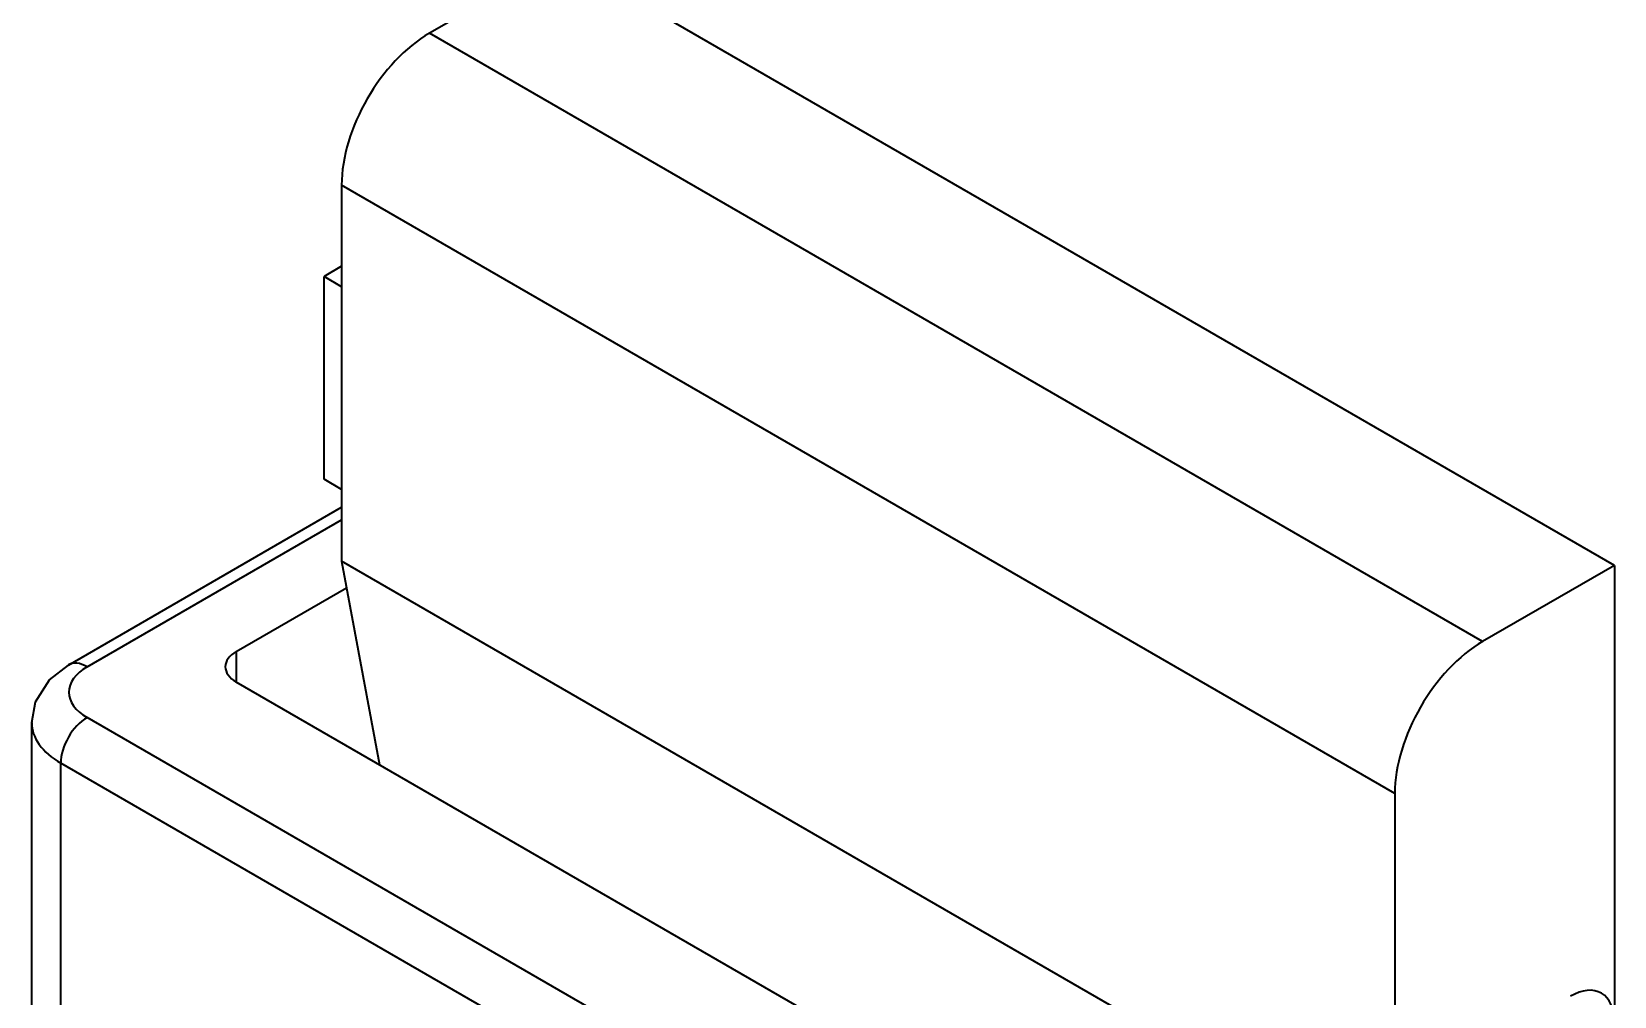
# Model space of a CAD drawing. Header units: millimetres. Extents: x -105 to 105, y -148 to 148.
# Drawn here: x 54.9 to 67.65, y -21.94 to -14.17 of the extents above; entities that cross this region are included whole.
import ezdxf

# ---------------------------------------------------------------- set-up
doc = ezdxf.new("R2010")
doc.units = ezdxf.units.MM
doc.layers.add('粗实线层', color=7, linetype='Continuous', lineweight=35)

msp = doc.modelspace()

# ---------------------------------------------------------------- linework, layer by layer
at = {"layer": '粗实线层', "color": 7, "lineweight": 35, "ltscale": 0.4225}
for p, q in [((59.162, -13.568), (58.101, -14.18)), ((67.647, -18.467), (59.162, -13.568)), ((66.586, -19.079), (58.101, -14.18)), ((65.879, -20.304), (57.394, -15.405)), ((57.394, -15.405), (57.394, -18.432)), ((57.394, -16.058), (57.252, -16.14)), ((57.252, -17.773), (57.252, -16.14)), ((57.394, -16.222), (57.252, -16.14)), ((57.394, -17.855), (57.252, -17.773)), ((55.193, -19.269), (57.394, -17.998)), ((55.343, -19.283), (57.394, -18.1)), ((65.879, -23.331), (57.394, -18.432)), ((57.394, -18.432), (57.7, -20.072)), ((67.647, -18.467), (66.586, -19.079)), ((67.647, -18.467), (67.647, -22.141)), ((56.545, -19.161), (57.434, -18.648)), ((56.545, -19.161), (56.545, -19.406)), ((66.728, -25.285), (56.545, -19.406)), ((54.897, -26.02), (54.897, -19.733)), ((66.233, -25.979), (55.343, -19.692)), ((66.021, -26.346), (55.131, -20.059)), ((55.131, -26.346), (55.131, -20.059)), ((65.879, -20.304), (65.879, -23.331))]:
    msp.add_line(p, q, dxfattribs=at)
msp.add_lwpolyline([(54.897, -19.733), (54.928, -19.565), (55.04, -19.388), (55.193, -19.269)], dxfattribs=at)
for centre, major_axis, start_param, end_param in [((58.101, -14.997), (0.5, 0.866), 0.785398, 2.356194), ((66.586, -19.896), (0.5, 0.866), 0.785398, 2.356194), ((55.343, -19.528), (-0.15, 0.26), 5.497787, 6.283185), ((56.757, -19.283), (0.3, 0), 2.356194, 3.141593), ((55.697, -19.488), (0.5, 0), 2.356194, 3.926991), ((56.757, -19.283), (0.3, 0), 3.141593, 3.926991), ((55.697, -19.733), (0.8, 0), 3.141593, 3.926991), ((55.343, -19.937), (-0.15, -0.26), 3.926991, 5.497787), ((67.293, -22.345), (0.25, 0.433), 0, 0.785398), ((67.293, -22.345), (0.25, 0.433), 5.497787, 6.283185)]:
    msp.add_ellipse(centre, major_axis=major_axis, ratio=0.57735, start_param=start_param, end_param=end_param, dxfattribs=at)

doc.saveas('drawing.dxf')
